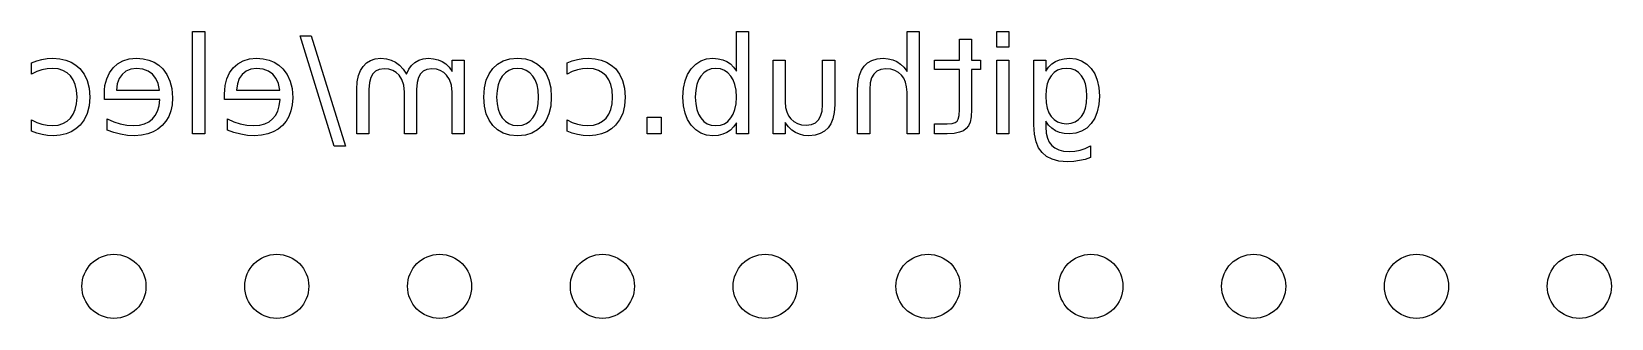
# Model space of a CAD drawing. Extents: x 2.42 to 6.26, y -6.44 to -4.7.
# Drawn here: x 5.29 to 6.261, y -6.437 to -6.261 of the extents above; entities that cross this region are included whole.
import ezdxf

# ---------------------------------------------------------------- set-up
doc = ezdxf.new("R2010")
doc.units = 0
doc.header["$MEASUREMENT"] = 0
doc.layers.add('BLACK', color=7, linetype='CONTINUOUS')

msp = doc.modelspace()

# ---------------------------------------------------------------- linework, layer by layer
at = {"layer": 'BLACK', "linetype": 'CONTINUOUS'}
for p, q in [((5.38926, -6.32372), (5.38926, -6.26095)), ((5.38926, -6.26095), (5.39668, -6.26095)), ((5.39668, -6.26095), (5.39668, -6.32372)), ((5.47625, -6.33134), (5.45527, -6.26349)), ((5.45527, -6.26349), (5.46213, -6.26349)), ((5.46213, -6.26349), (5.4831, -6.33134)), ((5.72326, -6.28518), (5.72326, -6.26095)), ((5.72326, -6.26095), (5.73073, -6.26095)), ((5.73073, -6.26095), (5.73073, -6.32372)), ((5.82804, -6.28541), (5.82804, -6.26095)), ((5.82804, -6.26095), (5.8355, -6.26095)), ((5.8355, -6.26095), (5.8355, -6.32372)), ((5.86025, -6.27849), (5.86025, -6.26556)), ((5.86025, -6.26556), (5.86771, -6.26556)), ((5.86771, -6.26556), (5.86771, -6.27849)), ((5.88313, -6.27041), (5.88313, -6.26095)), ((5.88313, -6.26095), (5.89055, -6.26095)), ((5.89055, -6.26095), (5.89055, -6.27041)), ((5.29671, -6.27803), (5.30001, -6.27751)), ((5.30001, -6.27751), (5.30341, -6.27733)), ((5.30341, -6.27733), (5.30765, -6.27761)), ((5.35032, -6.27773), (5.3548, -6.27733)), ((5.3548, -6.27733), (5.35885, -6.27762)), ((5.42411, -6.27773), (5.42859, -6.27733)), ((5.42859, -6.27733), (5.43265, -6.27762)), ((5.50141, -6.27767), (5.50485, -6.27733)), ((5.50485, -6.27733), (5.50828, -6.27761)), ((5.5309, -6.27763), (5.5341, -6.27733)), ((5.5341, -6.27733), (5.5373, -6.27757)), ((5.58408, -6.27776), (5.58883, -6.27733)), ((5.58883, -6.27733), (5.59361, -6.27776)), ((5.62557, -6.27803), (5.62887, -6.27751)), ((5.62887, -6.27751), (5.63227, -6.27733)), ((5.63227, -6.27733), (5.63652, -6.27761)), ((5.70486, -6.27775), (5.70882, -6.27733)), ((5.70882, -6.27733), (5.71208, -6.27756)), ((5.80959, -6.27767), (5.81343, -6.27733)), ((5.81343, -6.27733), (5.81653, -6.27757)), ((5.89055, -6.27041), (5.88313, -6.27041)), ((5.92446, -6.27757), (5.92775, -6.27733)), ((5.92775, -6.27733), (5.93177, -6.27774)), ((5.29037, -6.2801), (5.29349, -6.27889)), ((5.29037, -6.28703), (5.29037, -6.2801)), ((5.29356, -6.2855), (5.29037, -6.28703)), ((5.29349, -6.27889), (5.29671, -6.27803)), ((5.29669, -6.28443), (5.29356, -6.2855)), ((5.29988, -6.28378), (5.29669, -6.28443)), ((5.30308, -6.28356), (5.29988, -6.28378)), ((5.30663, -6.28388), (5.30308, -6.28356)), ((5.30962, -6.28477), (5.30663, -6.28388)), ((5.30765, -6.27761), (5.31137, -6.27842)), ((5.31215, -6.28619), (5.30962, -6.28477)), ((5.31137, -6.27842), (5.31463, -6.2797)), ((5.3143, -6.28817), (5.31215, -6.28619)), ((5.31463, -6.2797), (5.31751, -6.28145)), ((5.31751, -6.28145), (5.32005, -6.28368)), ((5.32005, -6.28368), (5.32262, -6.28701)), ((5.32262, -6.28701), (5.32451, -6.29095)), ((5.33648, -6.28985), (5.33813, -6.28625)), ((5.33813, -6.28625), (5.34037, -6.28319)), ((5.34037, -6.28319), (5.34321, -6.28067)), ((5.34321, -6.28067), (5.3465, -6.27885)), ((5.3459, -6.28721), (5.34409, -6.28981)), ((5.34833, -6.2852), (5.3459, -6.28721)), ((5.3465, -6.27885), (5.35032, -6.27773)), ((5.35122, -6.28399), (5.34833, -6.2852)), ((5.35472, -6.28356), (5.35122, -6.28399)), ((5.35872, -6.28399), (5.35472, -6.28356)), ((5.36198, -6.28517), (5.35872, -6.28399)), ((5.35885, -6.27762), (5.36243, -6.27843)), ((5.36466, -6.28708), (5.36198, -6.28517)), ((5.36243, -6.27843), (5.3656, -6.27974)), ((5.36674, -6.28965), (5.36466, -6.28708)), ((5.3656, -6.27974), (5.36843, -6.28154)), ((5.36843, -6.28154), (5.37096, -6.28386)), ((5.37096, -6.28386), (5.3735, -6.28728)), ((5.41027, -6.28985), (5.41192, -6.28625)), ((5.41192, -6.28625), (5.41417, -6.28319)), ((5.41417, -6.28319), (5.417, -6.28067)), ((5.417, -6.28067), (5.42029, -6.27885)), ((5.41969, -6.28721), (5.41788, -6.28981)), ((5.42212, -6.2852), (5.41969, -6.28721)), ((5.42029, -6.27885), (5.42411, -6.27773)), ((5.42501, -6.28399), (5.42212, -6.2852)), ((5.42851, -6.28356), (5.42501, -6.28399)), ((5.43251, -6.28399), (5.42851, -6.28356)), ((5.43578, -6.28517), (5.43251, -6.28399)), ((5.43265, -6.27762), (5.43622, -6.27843)), ((5.43846, -6.28708), (5.43578, -6.28517)), ((5.43622, -6.27843), (5.4394, -6.27974)), ((5.44053, -6.28965), (5.43846, -6.28708)), ((5.4394, -6.27974), (5.44222, -6.28154)), ((5.44222, -6.28154), (5.44475, -6.28386)), ((5.44475, -6.28386), (5.44729, -6.28728)), ((5.49118, -6.28792), (5.49238, -6.28481)), ((5.49238, -6.28481), (5.49396, -6.28228)), ((5.49396, -6.28228), (5.49605, -6.28013)), ((5.49605, -6.28013), (5.49851, -6.27861)), ((5.49851, -6.27861), (5.50141, -6.27767)), ((5.49989, -6.28694), (5.4987, -6.28917)), ((5.50164, -6.28523), (5.49989, -6.28694)), ((5.50392, -6.28418), (5.50164, -6.28523)), ((5.50691, -6.2838), (5.50392, -6.28418)), ((5.50973, -6.28405), (5.50691, -6.2838)), ((5.50828, -6.27761), (5.51129, -6.27841)), ((5.51215, -6.28479), (5.50973, -6.28405)), ((5.51129, -6.27841), (5.51397, -6.27971)), ((5.51423, -6.28597), (5.51215, -6.28479)), ((5.51397, -6.27971), (5.51634, -6.2815)), ((5.51603, -6.28763), (5.51423, -6.28597)), ((5.51634, -6.2815), (5.51856, -6.28392)), ((5.51856, -6.28392), (5.52062, -6.28707)), ((5.52062, -6.28707), (5.52198, -6.28407)), ((5.52198, -6.28407), (5.52368, -6.28169)), ((5.52368, -6.28169), (5.52573, -6.27983)), ((5.52573, -6.27983), (5.52814, -6.27847)), ((5.52914, -6.28693), (5.52795, -6.28914)), ((5.52814, -6.27847), (5.5309, -6.27763)), ((5.53089, -6.28523), (5.52914, -6.28693)), ((5.53319, -6.28418), (5.53089, -6.28523)), ((5.53624, -6.2838), (5.53319, -6.28418)), ((5.53902, -6.28405), (5.53624, -6.2838)), ((5.5373, -6.27757), (5.54009, -6.27823)), ((5.5414, -6.28479), (5.53902, -6.28405)), ((5.54009, -6.27823), (5.54253, -6.2793)), ((5.54347, -6.28598), (5.5414, -6.28479)), ((5.54253, -6.2793), (5.54473, -6.28081)), ((5.54528, -6.28765), (5.54347, -6.28598)), ((5.54473, -6.28081), (5.54675, -6.28282)), ((5.54675, -6.28282), (5.54862, -6.28541)), ((5.54862, -6.28541), (5.54862, -6.27849)), ((5.54862, -6.27849), (5.55609, -6.27849)), ((5.55609, -6.27849), (5.55609, -6.32372)), ((5.56959, -6.29084), (5.57131, -6.28692)), ((5.57131, -6.28692), (5.57363, -6.28364)), ((5.57363, -6.28364), (5.5766, -6.28092)), ((5.5766, -6.28092), (5.58005, -6.27897)), ((5.58135, -6.2862), (5.57944, -6.2883)), ((5.58005, -6.27897), (5.58408, -6.27776)), ((5.58351, -6.28475), (5.58135, -6.2862)), ((5.58598, -6.28387), (5.58351, -6.28475)), ((5.58883, -6.28356), (5.58598, -6.28387)), ((5.59171, -6.28387), (5.58883, -6.28356)), ((5.5942, -6.28474), (5.59171, -6.28387)), ((5.59361, -6.27776), (5.59766, -6.27897)), ((5.59637, -6.28619), (5.5942, -6.28474)), ((5.59828, -6.28826), (5.59637, -6.28619)), ((5.59766, -6.27897), (5.60111, -6.28092)), ((5.60111, -6.28092), (5.60407, -6.28364)), ((5.60407, -6.28364), (5.60638, -6.28692)), ((5.60638, -6.28692), (5.60809, -6.29083)), ((5.61924, -6.2801), (5.62236, -6.27889)), ((5.61924, -6.28703), (5.61924, -6.2801)), ((5.62242, -6.2855), (5.61924, -6.28703)), ((5.62236, -6.27889), (5.62557, -6.27803)), ((5.62555, -6.28443), (5.62242, -6.2855)), ((5.62874, -6.28378), (5.62555, -6.28443)), ((5.63194, -6.28356), (5.62874, -6.28378)), ((5.6355, -6.28388), (5.63194, -6.28356)), ((5.63848, -6.28477), (5.6355, -6.28388)), ((5.63652, -6.27761), (5.64023, -6.27842)), ((5.64101, -6.28619), (5.63848, -6.28477)), ((5.64023, -6.27842), (5.64349, -6.2797)), ((5.64316, -6.28817), (5.64101, -6.28619)), ((5.64349, -6.2797), (5.64637, -6.28145)), ((5.64637, -6.28145), (5.64891, -6.28368)), ((5.64891, -6.28368), (5.65148, -6.28701)), ((5.65148, -6.28701), (5.65337, -6.29095)), ((5.69328, -6.28726), (5.69545, -6.28388)), ((5.69545, -6.28388), (5.69826, -6.28098)), ((5.69826, -6.28098), (5.70138, -6.27897)), ((5.70138, -6.27897), (5.70486, -6.27775)), ((5.70324, -6.28617), (5.70138, -6.28823)), ((5.70536, -6.28474), (5.70324, -6.28617)), ((5.7078, -6.28387), (5.70536, -6.28474)), ((5.71064, -6.28356), (5.7078, -6.28387)), ((5.71347, -6.28387), (5.71064, -6.28356)), ((5.71208, -6.27756), (5.7149, -6.27822)), ((5.71591, -6.28474), (5.71347, -6.28387)), ((5.7149, -6.27822), (5.71735, -6.27927)), ((5.71804, -6.28617), (5.71591, -6.28474)), ((5.71735, -6.27927), (5.71956, -6.28075)), ((5.7199, -6.28823), (5.71804, -6.28617)), ((5.71956, -6.28075), (5.72152, -6.2827)), ((5.72152, -6.2827), (5.72326, -6.28518)), ((5.74576, -6.32372), (5.74576, -6.27849)), ((5.74576, -6.27849), (5.75318, -6.27849)), ((5.75318, -6.27849), (5.75318, -6.30415)), ((5.77618, -6.3056), (5.77618, -6.27849)), ((5.77618, -6.27849), (5.7836, -6.27849)), ((5.7836, -6.27849), (5.7836, -6.30589)), ((5.79877, -6.28774), (5.80002, -6.28464)), ((5.80002, -6.28464), (5.80166, -6.28216)), ((5.80166, -6.28216), (5.80382, -6.2801)), ((5.80382, -6.2801), (5.80643, -6.27861)), ((5.80759, -6.28698), (5.80629, -6.28925)), ((5.80643, -6.27861), (5.80959, -6.27767)), ((5.80947, -6.28525), (5.80759, -6.28698)), ((5.81191, -6.28418), (5.80947, -6.28525)), ((5.81509, -6.2838), (5.81191, -6.28418)), ((5.81805, -6.28405), (5.81509, -6.2838)), ((5.81653, -6.27757), (5.81929, -6.27824)), ((5.82056, -6.28479), (5.81805, -6.28405)), ((5.81929, -6.27824), (5.82177, -6.27934)), ((5.82271, -6.28598), (5.82056, -6.28479)), ((5.82177, -6.27934), (5.82402, -6.28086)), ((5.82457, -6.28763), (5.82271, -6.28598)), ((5.82402, -6.28086), (5.8261, -6.28287)), ((5.8261, -6.28287), (5.82804, -6.28541)), ((5.84496, -6.28426), (5.84496, -6.27849)), ((5.84496, -6.27849), (5.86025, -6.27849)), ((5.86025, -6.28426), (5.84496, -6.28426)), ((5.86025, -6.30881), (5.86025, -6.28426)), ((5.86771, -6.27849), (5.87316, -6.27849)), ((5.87316, -6.28426), (5.86771, -6.28426)), ((5.86771, -6.28426), (5.86771, -6.30881)), ((5.87316, -6.27849), (5.87316, -6.28426)), ((5.88313, -6.32372), (5.88313, -6.27849)), ((5.88313, -6.27849), (5.89055, -6.27849)), ((5.89055, -6.27849), (5.89055, -6.32372)), ((5.90584, -6.30055), (5.90584, -6.27849)), ((5.90584, -6.27849), (5.91327, -6.27849)), ((5.91327, -6.27849), (5.91327, -6.28518)), ((5.91327, -6.28518), (5.91498, -6.28273)), ((5.91498, -6.28273), (5.91694, -6.28078)), ((5.91842, -6.28607), (5.91659, -6.28801)), ((5.91694, -6.28078), (5.91916, -6.27928)), ((5.92054, -6.2847), (5.91842, -6.28607)), ((5.91916, -6.27928), (5.92162, -6.27823)), ((5.92302, -6.28386), (5.92054, -6.2847)), ((5.92162, -6.27823), (5.92446, -6.27757)), ((5.92593, -6.28356), (5.92302, -6.28386)), ((5.92883, -6.28386), (5.92593, -6.28356)), ((5.93129, -6.2847), (5.92883, -6.28386)), ((5.9334, -6.28607), (5.93129, -6.2847)), ((5.93177, -6.27774), (5.93527, -6.27893)), ((5.93523, -6.28801), (5.9334, -6.28607)), ((5.93527, -6.27893), (5.93837, -6.28089)), ((5.93837, -6.28089), (5.94114, -6.28368)), ((5.94114, -6.28368), (5.94329, -6.28696)), ((5.94329, -6.28696), (5.94487, -6.2908)), ((5.31596, -6.29057), (5.3143, -6.28817)), ((5.31721, -6.29345), (5.31596, -6.29057)), ((5.318, -6.29692), (5.31721, -6.29345)), ((5.31829, -6.3011), (5.318, -6.29692)), ((5.32451, -6.29095), (5.32569, -6.29559)), ((5.32569, -6.29559), (5.32612, -6.3011)), ((5.33507, -6.29911), (5.33523, -6.29695)), ((5.33523, -6.29695), (5.33544, -6.29409)), ((5.33544, -6.29409), (5.33648, -6.28985)), ((5.34294, -6.29301), (5.34249, -6.29695)), ((5.34249, -6.29695), (5.36896, -6.29699)), ((5.34409, -6.28981), (5.34294, -6.29301)), ((5.36818, -6.29289), (5.36674, -6.28965)), ((5.36896, -6.29699), (5.36818, -6.29289)), ((5.3735, -6.28728), (5.37536, -6.29128)), ((5.37536, -6.29128), (5.37653, -6.29597)), ((5.37653, -6.29597), (5.37695, -6.30151)), ((5.40886, -6.29911), (5.40902, -6.29695)), ((5.40902, -6.29695), (5.40923, -6.29409)), ((5.40923, -6.29409), (5.41027, -6.28985)), ((5.41673, -6.29301), (5.41629, -6.29695)), ((5.41629, -6.29695), (5.44275, -6.29699)), ((5.41788, -6.28981), (5.41673, -6.29301)), ((5.44197, -6.29289), (5.44053, -6.28965)), ((5.44275, -6.29699), (5.44197, -6.29289)), ((5.44729, -6.28728), (5.44915, -6.29128)), ((5.44915, -6.29128), (5.45032, -6.29597)), ((5.45032, -6.29597), (5.45074, -6.30151)), ((5.49013, -6.29634), (5.49041, -6.29172)), ((5.49013, -6.32372), (5.49013, -6.29634)), ((5.49041, -6.29172), (5.49118, -6.28792)), ((5.4979, -6.29229), (5.49759, -6.29659)), ((5.49759, -6.29659), (5.49759, -6.32372)), ((5.4987, -6.28917), (5.4979, -6.29229)), ((5.51783, -6.29037), (5.51603, -6.28763)), ((5.51896, -6.29379), (5.51783, -6.29037)), ((5.51937, -6.29809), (5.51896, -6.29379)), ((5.52715, -6.29227), (5.52684, -6.29659)), ((5.52684, -6.29659), (5.52684, -6.32372)), ((5.52795, -6.28914), (5.52715, -6.29227)), ((5.54708, -6.2904), (5.54528, -6.28765)), ((5.54821, -6.29382), (5.54708, -6.2904)), ((5.54862, -6.29809), (5.54821, -6.29382)), ((5.5681, -6.3011), (5.56849, -6.29551)), ((5.56849, -6.29551), (5.56959, -6.29084)), ((5.57691, -6.2936), (5.57622, -6.29702)), ((5.57799, -6.29071), (5.57691, -6.2936)), ((5.57944, -6.2883), (5.57799, -6.29071)), ((5.59972, -6.29065), (5.59828, -6.28826)), ((5.6008, -6.29353), (5.59972, -6.29065)), ((5.60149, -6.29698), (5.6008, -6.29353)), ((5.60809, -6.29083), (5.60918, -6.29551)), ((5.60918, -6.29551), (5.60957, -6.3011)), ((5.64483, -6.29057), (5.64316, -6.28817)), ((5.64607, -6.29345), (5.64483, -6.29057)), ((5.64687, -6.29692), (5.64607, -6.29345)), ((5.64715, -6.3011), (5.64687, -6.29692)), ((5.65337, -6.29095), (5.65456, -6.29559)), ((5.65456, -6.29559), (5.65498, -6.3011)), ((5.69031, -6.3011), (5.69066, -6.29576)), ((5.69066, -6.29576), (5.69168, -6.29119)), ((5.69168, -6.29119), (5.69328, -6.28726)), ((5.69826, -6.29695), (5.69801, -6.3011)), ((5.69893, -6.29349), (5.69826, -6.29695)), ((5.69999, -6.29062), (5.69893, -6.29349)), ((5.70138, -6.28823), (5.69999, -6.29062)), ((5.72129, -6.29062), (5.7199, -6.28823)), ((5.72234, -6.29349), (5.72129, -6.29062)), ((5.72302, -6.29695), (5.72234, -6.29349)), ((5.72326, -6.3011), (5.72302, -6.29695)), ((5.79766, -6.29634), (5.79796, -6.29159)), ((5.79766, -6.32372), (5.79766, -6.29634)), ((5.79796, -6.29159), (5.79877, -6.28774)), ((5.80541, -6.29237), (5.80509, -6.29659)), ((5.80509, -6.29659), (5.80509, -6.32372)), ((5.80629, -6.28925), (5.80541, -6.29237)), ((5.82604, -6.28963), (5.82457, -6.28763)), ((5.82712, -6.29199), (5.82604, -6.28963)), ((5.8278, -6.29478), (5.82712, -6.29199)), ((5.82804, -6.29809), (5.8278, -6.29478)), ((5.91351, -6.29645), (5.91327, -6.30055)), ((5.91418, -6.29306), (5.91351, -6.29645)), ((5.91522, -6.29029), (5.91418, -6.29306)), ((5.91659, -6.28801), (5.91522, -6.29029)), ((5.9366, -6.29029), (5.93523, -6.28801)), ((5.93764, -6.29306), (5.9366, -6.29029)), ((5.93831, -6.29645), (5.93764, -6.29306)), ((5.93856, -6.30055), (5.93831, -6.29645)), ((5.94487, -6.2908), (5.94587, -6.29528)), ((5.94587, -6.29528), (5.94622, -6.30055)), ((5.31721, -6.30876), (5.318, -6.30529)), ((5.318, -6.30529), (5.31829, -6.3011)), ((5.3257, -6.30653), (5.32453, -6.31114)), ((5.32612, -6.3011), (5.3257, -6.30653)), ((5.33507, -6.30272), (5.33507, -6.29911)), ((5.3692, -6.30272), (5.33507, -6.30272)), ((5.36771, -6.3098), (5.36868, -6.3066)), ((5.36868, -6.3066), (5.3692, -6.30272)), ((5.37667, -6.30583), (5.37587, -6.30963)), ((5.37695, -6.30151), (5.37667, -6.30583)), ((5.40886, -6.30272), (5.40886, -6.29911)), ((5.44299, -6.30272), (5.40886, -6.30272)), ((5.44151, -6.3098), (5.44248, -6.3066)), ((5.44248, -6.3066), (5.44299, -6.30272)), ((5.45046, -6.30583), (5.44966, -6.30963)), ((5.45074, -6.30151), (5.45046, -6.30583)), ((5.51937, -6.32372), (5.51937, -6.29809)), ((5.54862, -6.32372), (5.54862, -6.29809)), ((5.56849, -6.30667), (5.5681, -6.3011)), ((5.57622, -6.29702), (5.57597, -6.3011)), ((5.57597, -6.3011), (5.57622, -6.30521)), ((5.57622, -6.30521), (5.57691, -6.30864)), ((5.6008, -6.30868), (5.6015, -6.30523)), ((5.60174, -6.3011), (5.60149, -6.29698)), ((5.6015, -6.30523), (5.60174, -6.3011)), ((5.60957, -6.3011), (5.60918, -6.30667)), ((5.64607, -6.30876), (5.64687, -6.30529)), ((5.64687, -6.30529), (5.64715, -6.3011)), ((5.65456, -6.30653), (5.65339, -6.31114)), ((5.65498, -6.3011), (5.65456, -6.30653)), ((5.69066, -6.30645), (5.69031, -6.3011)), ((5.69168, -6.31102), (5.69066, -6.30645)), ((5.69801, -6.3011), (5.69826, -6.30526)), ((5.69826, -6.30526), (5.69893, -6.30872)), ((5.72234, -6.30872), (5.72302, -6.30526)), ((5.72302, -6.30526), (5.72326, -6.3011)), ((5.75318, -6.30415), (5.75343, -6.30744)), ((5.77585, -6.30982), (5.77618, -6.3056)), ((5.7836, -6.30589), (5.7833, -6.31061)), ((5.82804, -6.32372), (5.82804, -6.29809)), ((5.90584, -6.3181), (5.90584, -6.30055)), ((5.91327, -6.30055), (5.91351, -6.30463)), ((5.91351, -6.30463), (5.91418, -6.308)), ((5.93764, -6.308), (5.93832, -6.30463)), ((5.93832, -6.30463), (5.93856, -6.30055)), ((5.94587, -6.30579), (5.94487, -6.31026)), ((5.94622, -6.30055), (5.94587, -6.30579)), ((5.29037, -6.3221), (5.29037, -6.31518)), ((5.29037, -6.31518), (5.29356, -6.31671)), ((5.30962, -6.31744), (5.31215, -6.31601)), ((5.31215, -6.31601), (5.3143, -6.31403)), ((5.3143, -6.31403), (5.31596, -6.31164)), ((5.31596, -6.31164), (5.31721, -6.30876)), ((5.32266, -6.31508), (5.32011, -6.31845)), ((5.32453, -6.31114), (5.32266, -6.31508)), ((5.3368, -6.32141), (5.3368, -6.31449)), ((5.3368, -6.31449), (5.34081, -6.31632)), ((5.34081, -6.31632), (5.34477, -6.3176)), ((5.35981, -6.31756), (5.3624, -6.3163)), ((5.3624, -6.3163), (5.36458, -6.31457)), ((5.36458, -6.31457), (5.36634, -6.31242)), ((5.36634, -6.31242), (5.36771, -6.3098)), ((5.37285, -6.31594), (5.37063, -6.31857)), ((5.37459, -6.31298), (5.37285, -6.31594)), ((5.37587, -6.30963), (5.37459, -6.31298)), ((5.4106, -6.32141), (5.4106, -6.31449)), ((5.4106, -6.31449), (5.4146, -6.31632)), ((5.4146, -6.31632), (5.41857, -6.3176)), ((5.43361, -6.31756), (5.43619, -6.3163)), ((5.43619, -6.3163), (5.43837, -6.31457)), ((5.43837, -6.31457), (5.44013, -6.31242)), ((5.44013, -6.31242), (5.44151, -6.3098)), ((5.44664, -6.31594), (5.44442, -6.31857)), ((5.44839, -6.31298), (5.44664, -6.31594)), ((5.44966, -6.30963), (5.44839, -6.31298)), ((5.56959, -6.31134), (5.56849, -6.30667)), ((5.57131, -6.31526), (5.56959, -6.31134)), ((5.57363, -6.31855), (5.57131, -6.31526)), ((5.57691, -6.30864), (5.578, -6.31152)), ((5.578, -6.31152), (5.57944, -6.31393)), ((5.57944, -6.31393), (5.58135, -6.31601)), ((5.58135, -6.31601), (5.58351, -6.31746)), ((5.59423, -6.31746), (5.5964, -6.31602)), ((5.5964, -6.31602), (5.5983, -6.31396)), ((5.5983, -6.31396), (5.59973, -6.31156)), ((5.59973, -6.31156), (5.6008, -6.30868)), ((5.60638, -6.31526), (5.60407, -6.31855)), ((5.60809, -6.31134), (5.60638, -6.31526)), ((5.60918, -6.30667), (5.60809, -6.31134)), ((5.61924, -6.3221), (5.61924, -6.31518)), ((5.61924, -6.31518), (5.62242, -6.31671)), ((5.63848, -6.31744), (5.64101, -6.31601)), ((5.64101, -6.31601), (5.64316, -6.31403)), ((5.64316, -6.31403), (5.64483, -6.31164)), ((5.64483, -6.31164), (5.64607, -6.30876)), ((5.65152, -6.31508), (5.64897, -6.31845)), ((5.65339, -6.31114), (5.65152, -6.31508)), ((5.66844, -6.32372), (5.66844, -6.31357)), ((5.66844, -6.31357), (5.67695, -6.31357)), ((5.67695, -6.31357), (5.67695, -6.32372)), ((5.69328, -6.31495), (5.69168, -6.31102)), ((5.69545, -6.31833), (5.69328, -6.31495)), ((5.69893, -6.30872), (5.69999, -6.31159)), ((5.69999, -6.31159), (5.70138, -6.31398)), ((5.70138, -6.31398), (5.70324, -6.31604)), ((5.70324, -6.31604), (5.70536, -6.31747)), ((5.71591, -6.31747), (5.71804, -6.31604)), ((5.71804, -6.31604), (5.7199, -6.31398)), ((5.7199, -6.31398), (5.72129, -6.31159)), ((5.72129, -6.31159), (5.72234, -6.30872)), ((5.75343, -6.30744), (5.75411, -6.31023)), ((5.75411, -6.31023), (5.7552, -6.31258)), ((5.7552, -6.31258), (5.75667, -6.31459)), ((5.75667, -6.31459), (5.75854, -6.31623)), ((5.75854, -6.31623), (5.7607, -6.31742)), ((5.7718, -6.31695), (5.77368, -6.31521)), ((5.77368, -6.31521), (5.77498, -6.31293)), ((5.77498, -6.31293), (5.77585, -6.30982)), ((5.78248, -6.31444), (5.78123, -6.31754)), ((5.7833, -6.31061), (5.78248, -6.31444)), ((5.8576, -6.31669), (5.85874, -6.31591)), ((5.85874, -6.31591), (5.85946, -6.31472)), ((5.85946, -6.31472), (5.86002, -6.31253)), ((5.86002, -6.31253), (5.86025, -6.30881)), ((5.86745, -6.3132), (5.86675, -6.31646)), ((5.86771, -6.30881), (5.86745, -6.3132)), ((5.91498, -6.31833), (5.91327, -6.31587)), ((5.91327, -6.31587), (5.91327, -6.31943)), ((5.91418, -6.308), (5.91522, -6.31077)), ((5.91522, -6.31077), (5.91659, -6.31304)), ((5.91659, -6.31304), (5.91842, -6.31499)), ((5.91842, -6.31499), (5.92054, -6.31635)), ((5.92054, -6.31635), (5.92302, -6.31719)), ((5.92883, -6.3172), (5.93129, -6.31636)), ((5.93129, -6.31636), (5.9334, -6.31499)), ((5.9334, -6.31499), (5.93523, -6.31304)), ((5.93523, -6.31304), (5.9366, -6.31077)), ((5.9366, -6.31077), (5.93764, -6.308)), ((5.94329, -6.31409), (5.94114, -6.31737)), ((5.94487, -6.31026), (5.94329, -6.31409)), ((5.29353, -6.32332), (5.29037, -6.3221)), ((5.29681, -6.32418), (5.29353, -6.32332)), ((5.29356, -6.31671), (5.29669, -6.31778)), ((5.29669, -6.31778), (5.29988, -6.31843)), ((5.3002, -6.3247), (5.29681, -6.32418)), ((5.29988, -6.31843), (5.30308, -6.31864)), ((5.30389, -6.32487), (5.3002, -6.3247)), ((5.30308, -6.31864), (5.30663, -6.31833)), ((5.30797, -6.32459), (5.30389, -6.32487)), ((5.30663, -6.31833), (5.30962, -6.31744)), ((5.31156, -6.32379), (5.30797, -6.32459)), ((5.31475, -6.3225), (5.31156, -6.32379)), ((5.31758, -6.32073), (5.31475, -6.3225)), ((5.32011, -6.31845), (5.31758, -6.32073)), ((5.34086, -6.3229), (5.3368, -6.32141)), ((5.345, -6.32399), (5.34086, -6.3229)), ((5.34477, -6.3176), (5.34884, -6.31838)), ((5.34922, -6.32465), (5.345, -6.32399)), ((5.34884, -6.31838), (5.35306, -6.31864)), ((5.35351, -6.32487), (5.34922, -6.32465)), ((5.35306, -6.31864), (5.35674, -6.31836)), ((5.35786, -6.3246), (5.35351, -6.32487)), ((5.35674, -6.31836), (5.35981, -6.31756)), ((5.36167, -6.3238), (5.35786, -6.3246)), ((5.36503, -6.32252), (5.36167, -6.3238)), ((5.368, -6.32078), (5.36503, -6.32252)), ((5.37063, -6.31857), (5.368, -6.32078)), ((5.39668, -6.32372), (5.38926, -6.32372)), ((5.41465, -6.3229), (5.4106, -6.32141)), ((5.41879, -6.32399), (5.41465, -6.3229)), ((5.41857, -6.3176), (5.42263, -6.31838)), ((5.42301, -6.32465), (5.41879, -6.32399)), ((5.42263, -6.31838), (5.42686, -6.31864)), ((5.4273, -6.32487), (5.42301, -6.32465)), ((5.42686, -6.31864), (5.43053, -6.31836)), ((5.43165, -6.3246), (5.4273, -6.32487)), ((5.43053, -6.31836), (5.43361, -6.31756)), ((5.43547, -6.3238), (5.43165, -6.3246)), ((5.43883, -6.32252), (5.43547, -6.3238)), ((5.4418, -6.32078), (5.43883, -6.32252)), ((5.44442, -6.31857), (5.4418, -6.32078)), ((5.49759, -6.32372), (5.49013, -6.32372)), ((5.52684, -6.32372), (5.51937, -6.32372)), ((5.55609, -6.32372), (5.54862, -6.32372)), ((5.5766, -6.32128), (5.57363, -6.31855)), ((5.58005, -6.32323), (5.5766, -6.32128)), ((5.58408, -6.32445), (5.58005, -6.32323)), ((5.58351, -6.31746), (5.58598, -6.31834)), ((5.58883, -6.32487), (5.58408, -6.32445)), ((5.58598, -6.31834), (5.58883, -6.31864)), ((5.58883, -6.31864), (5.59174, -6.31834)), ((5.59361, -6.32445), (5.58883, -6.32487)), ((5.59174, -6.31834), (5.59423, -6.31746)), ((5.59765, -6.32323), (5.59361, -6.32445)), ((5.60111, -6.32128), (5.59765, -6.32323)), ((5.60407, -6.31855), (5.60111, -6.32128)), ((5.6224, -6.32332), (5.61924, -6.3221)), ((5.62567, -6.32418), (5.6224, -6.32332)), ((5.62242, -6.31671), (5.62555, -6.31778)), ((5.62555, -6.31778), (5.62874, -6.31843)), ((5.62906, -6.3247), (5.62567, -6.32418)), ((5.62874, -6.31843), (5.63194, -6.31864)), ((5.63275, -6.32487), (5.62906, -6.3247)), ((5.63194, -6.31864), (5.6355, -6.31833)), ((5.63683, -6.32459), (5.63275, -6.32487)), ((5.6355, -6.31833), (5.63848, -6.31744)), ((5.64043, -6.32379), (5.63683, -6.32459)), ((5.64361, -6.3225), (5.64043, -6.32379)), ((5.64644, -6.32073), (5.64361, -6.3225)), ((5.64897, -6.31845), (5.64644, -6.32073)), ((5.67695, -6.32372), (5.66844, -6.32372)), ((5.69826, -6.32123), (5.69545, -6.31833)), ((5.70138, -6.32324), (5.69826, -6.32123)), ((5.70486, -6.32446), (5.70138, -6.32324)), ((5.70882, -6.32487), (5.70486, -6.32446)), ((5.70536, -6.31747), (5.7078, -6.31834)), ((5.7078, -6.31834), (5.71064, -6.31864)), ((5.71208, -6.32464), (5.70882, -6.32487)), ((5.71064, -6.31864), (5.71347, -6.31834)), ((5.7149, -6.32399), (5.71208, -6.32464)), ((5.71347, -6.31834), (5.71591, -6.31747)), ((5.71735, -6.32295), (5.7149, -6.32399)), ((5.71956, -6.32146), (5.71735, -6.32295)), ((5.72152, -6.31951), (5.71956, -6.32146)), ((5.72326, -6.31703), (5.72152, -6.31951)), ((5.72326, -6.32372), (5.72326, -6.31703)), ((5.73073, -6.32372), (5.72326, -6.32372)), ((5.75318, -6.32372), (5.74576, -6.32372)), ((5.75515, -6.31937), (5.75318, -6.3168)), ((5.75318, -6.3168), (5.75318, -6.32372)), ((5.75724, -6.32138), (5.75515, -6.31937)), ((5.75946, -6.32289), (5.75724, -6.32138)), ((5.76191, -6.32397), (5.75946, -6.32289)), ((5.7607, -6.31742), (5.76322, -6.31815)), ((5.76465, -6.32464), (5.76191, -6.32397)), ((5.76322, -6.31815), (5.76617, -6.31841)), ((5.76775, -6.32487), (5.76465, -6.32464)), ((5.76617, -6.31841), (5.76935, -6.31802)), ((5.77159, -6.32454), (5.76775, -6.32487)), ((5.76935, -6.31802), (5.7718, -6.31695)), ((5.77476, -6.3236), (5.77159, -6.32454)), ((5.77739, -6.3221), (5.77476, -6.3236)), ((5.77957, -6.32004), (5.77739, -6.3221)), ((5.78123, -6.31754), (5.77957, -6.32004)), ((5.80509, -6.32372), (5.79766, -6.32372)), ((5.8355, -6.32372), (5.82804, -6.32372)), ((5.84496, -6.32372), (5.84496, -6.31749)), ((5.84496, -6.31749), (5.85258, -6.31749)), ((5.85258, -6.32372), (5.84496, -6.32372)), ((5.85258, -6.31749), (5.85566, -6.31726)), ((5.85704, -6.32346), (5.85258, -6.32372)), ((5.85566, -6.31726), (5.8576, -6.31669)), ((5.86034, -6.32277), (5.85704, -6.32346)), ((5.86274, -6.32177), (5.86034, -6.32277)), ((5.86444, -6.32051), (5.86274, -6.32177)), ((5.86573, -6.31883), (5.86444, -6.32051)), ((5.86675, -6.31646), (5.86573, -6.31883)), ((5.89055, -6.32372), (5.88313, -6.32372)), ((5.90622, -6.32393), (5.90584, -6.3181)), ((5.90727, -6.32858), (5.90622, -6.32393)), ((5.91327, -6.31943), (5.91353, -6.32327)), ((5.91353, -6.32327), (5.91427, -6.32636)), ((5.91694, -6.32027), (5.91498, -6.31833)), ((5.91916, -6.32177), (5.91694, -6.32027)), ((5.92162, -6.32283), (5.91916, -6.32177)), ((5.92446, -6.32349), (5.92162, -6.32283)), ((5.92302, -6.31719), (5.92593, -6.31749)), ((5.92775, -6.32372), (5.92446, -6.32349)), ((5.92593, -6.31749), (5.92883, -6.3172)), ((5.93177, -6.32331), (5.92775, -6.32372)), ((5.93527, -6.32212), (5.93177, -6.32331)), ((5.93837, -6.32017), (5.93527, -6.32212)), ((5.94114, -6.31737), (5.93837, -6.32017)), ((5.4831, -6.33134), (5.47625, -6.33134)), ((5.90886, -6.33228), (5.90727, -6.32858)), ((5.91097, -6.33519), (5.90886, -6.33228)), ((5.91369, -6.33753), (5.91097, -6.33519)), ((5.91427, -6.32636), (5.9154, -6.32883)), ((5.9154, -6.32883), (5.9169, -6.3308)), ((5.9169, -6.3308), (5.91882, -6.33237)), ((5.91882, -6.33237), (5.92121, -6.33354)), ((5.92121, -6.33354), (5.92416, -6.33429)), ((5.92416, -6.33429), (5.92783, -6.33457)), ((5.92783, -6.33457), (5.9311, -6.33436)), ((5.9311, -6.33436), (5.93432, -6.33372)), ((5.93432, -6.33372), (5.93748, -6.33266)), ((5.93748, -6.33266), (5.94078, -6.33111)), ((5.94078, -6.33111), (5.94078, -6.33826)), ((5.91711, -6.33927), (5.91369, -6.33753)), ((5.92136, -6.34039), (5.91711, -6.33927)), ((5.92666, -6.3408), (5.92136, -6.34039)), ((5.93051, -6.34064), (5.92666, -6.3408)), ((5.93404, -6.34017), (5.93051, -6.34064)), ((5.93746, -6.33938), (5.93404, -6.34017)), ((5.94078, -6.33826), (5.93746, -6.33938))]:
    msp.add_line(p, q, dxfattribs=at)
at = {"layer": 'BLACK'}
for centre in [(5.34094, -6.41732), (5.44094, -6.41732), (5.54094, -6.41732), (5.64094, -6.41732), (5.74094, -6.41732), (5.84094, -6.41732), (5.94094, -6.41732), (6.04094, -6.41732), (6.14094, -6.41732), (6.24094, -6.41732)]:
    msp.add_circle(centre, 0.01969, dxfattribs=at)

doc.saveas('drawing.dxf')
